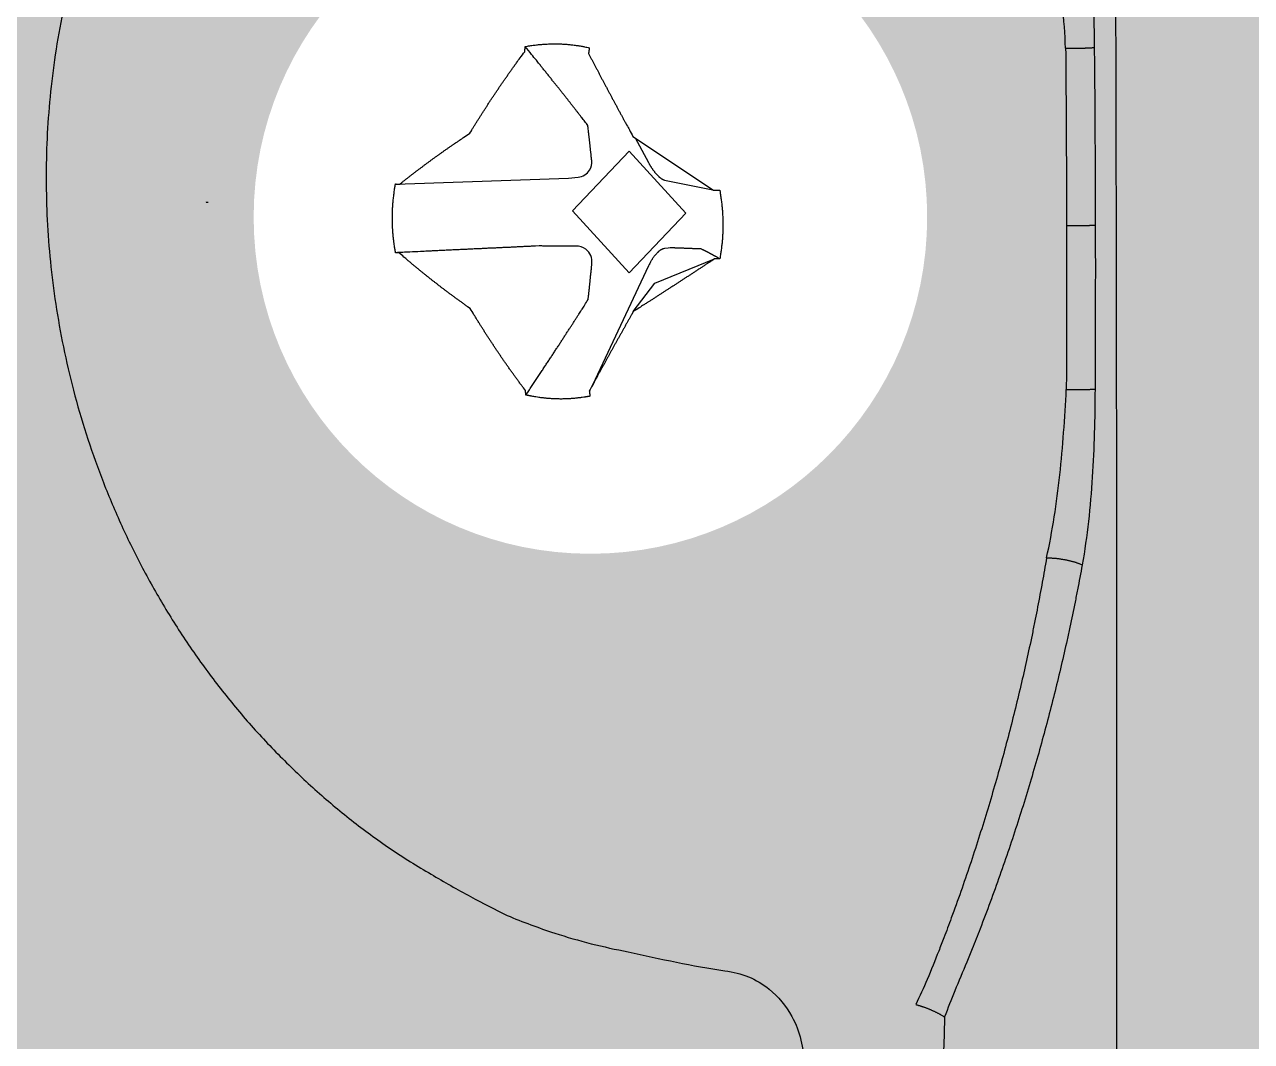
# Model space of a CAD drawing. Header units: millimetres. Extents: x 8076 to 10926, y 4783 to 8520.
# Drawn here: x 10368.78 to 10383.18, y 7242.87 to 7254.81 of the extents above; entities that cross this region are included whole.
import ezdxf

# ---------------------------------------------------------------- set-up
doc = ezdxf.new("R2010")
doc.units = ezdxf.units.MM

# ---------------------------------------------------------------- blocks, each defined once
blk = doc.blocks.new('149221')
at = {"linetype": 'Continuous', "true_color": 0xffa200}
h = blk.add_hatch(color=40, dxfattribs=at)
h.dxf.hatch_style = 1
edge = h.paths.add_edge_path()
edge.add_spline(control_points=[(334.23, -48.05), (334.389, -46.956), (334.845, -43.89), (335.35, -39.838), (337.006, -36.654), (337.938, -35.421), (338.324, -34.912)], knot_values=[0, 0, 0, 0, 3.316296, 9.331221, 12.051584, 13.967111, 13.967111, 13.967111, 13.967111], degree=3, periodic=0)
edge.add_line((338.324, -34.912), (341.494, -35.3))
edge.add_line((341.494, -35.3), (348.525, -36.156))
edge.add_line((348.525, -36.156), (354.696, -36.903))
edge.add_line((354.696, -36.903), (356.527, -37.124))
edge.add_line((356.527, -37.124), (359.064, -37.429))
edge.add_line((359.064, -37.429), (360.358, -37.58))
edge.add_line((360.358, -37.58), (366.586, -38.329))
edge.add_line((366.586, -38.329), (371.707, -38.939))
edge.add_line((371.707, -38.939), (378.772, -39.776))
edge.add_line((378.772, -39.776), (416.636, -44.167))
edge.add_line((416.636, -44.167), (424.659, -45.078))
edge.add_line((424.659, -45.078), (426.281, -45.161))
edge.add_line((426.281, -45.161), (427.838, -45.027))
edge.add_line((427.838, -45.027), (428.916, -44.81))
edge.add_line((428.916, -44.81), (437.564, -43.667))
edge.add_spline(control_points=[(437.563, -43.667), (439.189, -43.214), (441.154, -42.241), (443.346, -40.252), (444.437, -38.928), (445.074, -37.817), (445.287, -37.445)], knot_values=[0, 0, 0, 0, 5.064414, 6.325763, 8.876672, 10.163592, 10.163592, 10.163592, 10.163592], degree=3, periodic=0)
edge.add_line((445.296, -37.43), (441.211, -37.971))
edge.add_line((441.211, -37.971), (436.254, -38.626))
edge.add_spline(control_points=[(436.254, -38.626), (436.016, -38.667), (435.494, -38.75), (434.254, -38.654), (432.869, -37.837), (432.016, -36.57), (431.681, -35.331), (431.737, -34.122), (432.136, -33.085), (432.61, -32.467), (433.048, -32.021), (433.491, -31.696), (433.978, -31.451), (434.335, -31.319), (434.598, -31.257), (434.754, -31.22), (434.867, -31.204), (434.904, -31.199)], knot_values=[0, 0, 0, 0, 0.459492, 1.579479, 3.677085, 5.002253, 6.076581, 7.478588, 8.557654, 9.354811, 9.798094, 10.431077, 10.991979, 11.42801, 11.569921, 11.800419, 11.911282, 11.911282, 11.911282, 11.911282], degree=3, periodic=0)
edge.add_line((434.899, -31.2), (437.306, -30.88))
edge.add_line((437.306, -30.88), (439.591, -30.576))
edge.add_line((439.591, -30.576), (439.81, -28.317))
edge.add_line((439.81, -28.317), (440.375, -21.536))
edge.add_line((440.375, -21.536), (440.458, -20.359))
edge.add_line((440.458, -20.359), (440.541, -19.121))
edge.add_line((440.541, -19.121), (448.837, -20.177))
edge.add_spline(control_points=[(448.837, -20.177), (449.335, -16.168), (450.461, -4.372), (450.539, 11.311), (449.321, 22.831), (448.924, 26.585)], knot_values=[0, 0, 0, 0, 12.116371, 35.543181, 46.865157, 46.865157, 46.865157, 46.865157], degree=3, periodic=0)
edge.add_line((448.924, 26.585), (440.358, 25.81))
edge.add_line((440.358, 25.81), (440.279, 26.868))
edge.add_line((440.279, 26.868), (440.148, 28.529))
edge.add_line((440.148, 28.529), (437.236, 28.142))
edge.add_line((437.236, 28.142), (436.039, 27.984))
edge.add_spline(control_points=[(436.039, 27.984), (435.887, 27.957), (435.364, 27.891), (434.124, 27.987), (432.739, 28.803), (431.886, 30.07), (431.551, 31.309), (431.607, 32.519), (432.006, 33.555), (432.48, 34.173), (432.917, 34.62), (433.361, 34.945), (433.847, 35.189), (434.205, 35.321), (434.467, 35.383), (434.624, 35.42), (434.737, 35.436), (434.773, 35.441)], knot_values=[0, 0, 0, 0, 0.459492, 1.579479, 3.677085, 5.002253, 6.076581, 7.478588, 8.557654, 9.354811, 9.798094, 10.431077, 10.991979, 11.42801, 11.569921, 11.800419, 11.911282, 11.911282, 11.911282, 11.911282], degree=3, periodic=0)
edge.add_line((434.773, 35.441), (437.191, 35.763))
edge.add_line((437.191, 35.763), (439.446, 36.063))
edge.add_spline(control_points=[(439.446, 36.063), (439.36, 36.904), (439.215, 38.138), (439.085, 39.426), (438.987, 40.065), (438.94, 40.376), (438.983, 40.681), (439.022, 40.796), (439.062, 40.854), (439.079, 40.87), (439.096, 40.887), (439.117, 40.9), (439.139, 40.907), (439.148, 40.91)], knot_values=[0, 0, 0, 0, 2.538509, 3.728894, 3.878974, 4.480976, 4.655309, 4.801837, 4.838762, 4.865516, 4.870649, 4.910876, 4.939036, 4.939036, 4.939036, 4.939036], degree=3, periodic=0)
edge.add_line((439.148, 40.91), (440.319, 41.19))
edge.add_line((440.319, 41.19), (441.937, 41.337))
edge.add_line((441.937, 41.337), (446.367, 41.737))
edge.add_spline(control_points=[(446.367, 41.737), (446.237, 42.2), (445.76, 43.815), (444.406, 46.288), (441.77, 49.151), (438.724, 50.856), (435.999, 51.453), (434.588, 51.508), (432.75, 51.468), (430.969, 51.482), (429.392, 51.407), (428.978, 51.387)], knot_values=[0, 0, 0, 0, 1.440982, 5.047979, 8.330405, 13.027428, 15.226579, 16.64694, 17.251758, 20.7426, 21.987384, 21.987384, 21.987384, 21.987384], degree=3, periodic=0)
edge.add_line((428.978, 51.387), (396.458, 48.446))
edge.add_line((396.458, 48.446), (382.008, 47.139))
edge.add_line((382.008, 47.139), (373.756, 46.392))
edge.add_line((373.756, 46.392), (363.038, 45.422))
edge.add_line((363.038, 45.422), (349.65, 44.211))
edge.add_line((349.65, 44.211), (334.14, 42.808))
edge.add_line((334.14, 42.808), (332.509, 42.661))
edge.add_line((332.509, 42.661), (319.779, 41.508))
edge.add_line((319.779, 41.508), (301.534, 39.858))
edge.add_line((301.534, 39.858), (284.66, 38.331))
edge.add_line((284.66, 38.331), (282.872, 37.878))
edge.add_line((282.872, 37.878), (275.797, 36.085))
edge.add_line((275.797, 36.085), (273.499, 35.502))
edge.add_line((273.499, 35.502), (273.283, 35.447))
edge.add_line((273.283, 35.447), (272.997, 35.418))
edge.add_line((272.997, 35.418), (272.713, 35.383))
edge.add_line((272.713, 35.383), (275.958, 31.732))
edge.add_line((275.958, 31.732), (277.835, 29.62))
edge.add_line((277.835, 29.62), (280.177, 26.986))
edge.add_line((280.177, 26.986), (284.356, 22.253))
edge.add_line((284.356, 22.253), (284.79, 21.469))
edge.add_line((284.79, 21.469), (285.121, 20.593))
edge.add_line((285.121, 20.593), (285.547, 18.72))
edge.add_line((285.547, 18.72), (285.662, 17.821))
edge.add_line((285.662, 17.821), (285.757, 16.03))
edge.add_line((285.757, 16.03), (285.763, 13.209))
edge.add_line((285.763, 13.209), (284.267, 13.01))
edge.add_line((284.267, 13.01), (284.275, 9.019))
edge.add_line((284.275, 9.019), (288.099, 9.528))
edge.add_line((288.099, 9.528), (291.922, 10.036))
edge.add_line((291.922, 10.036), (289.956, 8.857))
edge.add_line((289.956, 8.857), (289.691, 8.577))
edge.add_line((289.691, 8.577), (289.596, 8.203))
edge.add_line((289.596, 8.203), (289.579, 5.869))
edge.add_line((289.579, 5.869), (289.585, 1.554))
edge.add_line((289.585, 1.554), (289.605, -0.427))
edge.add_line((289.605, -0.427), (289.702, -0.805))
edge.add_line((289.702, -0.805), (289.967, -1.092))
edge.add_line((289.967, -1.092), (291.278, -1.917))
edge.add_line((291.278, -1.917), (284.299, -2.845))
edge.add_line((284.299, -2.845), (284.306, -6.608))
edge.add_line((284.306, -6.608), (285.803, -6.636))
edge.add_line((285.803, -6.636), (285.696, -7.699))
edge.add_line((285.696, -7.699), (285.699, -8.975))
edge.add_line((285.699, -8.975), (285.704, -11.432))
edge.add_line((285.704, -11.432), (285.38, -13.443))
edge.add_line((285.38, -13.443), (285.012, -14.75))
edge.add_line((285.012, -14.75), (284.762, -15.392))
edge.add_line((284.762, -15.392), (284.389, -16.12))
edge.add_line((284.389, -16.12), (283.697, -17.108))
edge.add_line((283.697, -17.108), (281.128, -20.698))
edge.add_line((281.128, -20.698), (276.178, -27.614))
edge.add_line((276.178, -27.614), (273.503, -31.352))
edge.add_line((273.503, -31.352), (272.842, -32.273))
edge.add_line((272.842, -32.273), (274.267, -35.291))
edge.add_spline(control_points=[(274.267, -35.291), (273.628, -35.713), (272.039, -36.763), (271.321, -39.153), (271.586, -41.646), (272.94, -44.25), (275.933, -45.323), (277.745, -44.908), (278.181, -44.718), (278.267, -44.685)], knot_values=[0, 0, 0, 0, 2.259943, 5.619258, 6.713979, 9.794593, 13.883833, 15.038003, 15.312139, 15.312139, 15.312139, 15.312139], degree=3, periodic=0)
edge.add_line((278.267, -44.685), (280.069, -45.273))
edge.add_line((280.069, -45.273), (281.913, -45.716))
edge.add_line((281.913, -45.716), (283.526, -47.37))
edge.add_line((283.526, -47.37), (285.338, -48.775))
edge.add_line((285.338, -48.775), (287.354, -49.921))
edge.add_line((287.354, -49.921), (294.801, -53.288))
edge.add_line((294.801, -53.288), (302.375, -56.363))
edge.add_line((302.375, -56.363), (307.551, -58.277))
edge.add_line((307.551, -58.277), (309.056, -58.665))
edge.add_line((309.056, -58.665), (310.606, -58.781))
edge.add_line((310.606, -58.781), (310.982, -58.766))
edge.add_line((310.982, -58.766), (312.319, -58.745))
edge.add_line((312.319, -58.745), (312.966, -58.735))
edge.add_line((312.966, -58.735), (315.112, -58.702))
edge.add_line((315.112, -58.702), (316.253, -58.684))
edge.add_line((316.253, -58.684), (317.573, -58.663))
edge.add_line((317.573, -58.663), (318.778, -58.645))
edge.add_line((318.778, -58.645), (319.223, -58.611))
edge.add_line((319.223, -58.611), (319.951, -58.506))
edge.add_line((319.951, -58.506), (321.024, -58.201))
edge.add_spline(control_points=[(321.024, -58.201), (322.599, -57.816), (324.878, -57.193), (328.113, -56.498), (330.571, -55.462), (332.257, -53.746), (333.489, -51.751), (334.108, -49.926), (334.2, -48.515), (334.23, -48.05)], knot_values=[0, 0, 0, 0, 4.863787, 7.08245, 9.93457, 12.717024, 14.126276, 16.967024, 18.364566, 18.364566, 18.364566, 18.364566], degree=3, periodic=0)
edge = h.paths.add_edge_path(flags=16)
edge.add_spline(control_points=[(316, -23.379), (315.837, -23.401), (315.326, -23.474), (314.089, -23.433), (312.746, -22.738), (311.796, -21.332), (311.357, -20.247), (311.352, -18.863), (311.895, -17.768), (312.327, -17.106), (312.833, -16.686), (313.297, -16.376), (313.796, -16.141), (314.127, -16.033), (314.423, -15.962), (314.585, -15.94), (314.699, -15.929), (314.735, -15.924)], knot_values=[0, 0, 0, 0, 0.459492, 1.579479, 3.677085, 5.002253, 6.076581, 7.478588, 8.557654, 9.354811, 9.798094, 10.431077, 10.991979, 11.42801, 11.569921, 11.800419, 11.911282, 11.911282, 11.911282, 11.911282], degree=3, periodic=0)
edge.add_line((314.735, -15.924), (329.81, -13.917))
edge.add_spline(control_points=[(329.81, -13.917), (329.982, -13.772), (330.321, -13.487), (330.903, -13.156), (331.548, -12.897), (332.188, -12.758), (332.819, -12.711), (333.454, -12.75), (334.088, -12.898), (334.79, -13.192), (335.443, -13.642), (336.342, -14.543), (336.958, -15.878), (337.054, -17.396), (336.889, -18.642), (336.381, -19.731), (335.668, -20.706), (334.741, -21.441), (333.686, -21.927), (332.534, -22.102), (331.37, -21.972), (330.674, -21.634), (330.341, -21.473)], knot_values=[0, 0, 0, 0, 0.673401, 1.325552, 1.998362, 2.753695, 3.278628, 3.891621, 4.655983, 5.21823, 6.167649, 7.013448, 9.020712, 10.38987, 11.545293, 12.751228, 13.951417, 15.141404, 16.258242, 17.397534, 18.59906, 19.704611, 19.704611, 19.704611, 19.704611], degree=3, periodic=0)
edge.add_line((330.341, -21.473), (326.306, -22.009))
edge.add_line((326.306, -22.009), (318.663, -23.025))
edge.add_line((318.663, -23.025), (316.504, -23.312))
edge.add_line((316.504, -23.312), (316, -23.379))
h.paths.add_polyline_path([(317.098, 4.313, -1), (324.809, 4.313, -1)], flags=16)
edge = h.paths.add_edge_path(flags=16)
edge.add_spline(control_points=[(316.381, 17.164), (316.218, 17.142), (315.706, 17.069), (314.47, 17.11), (313.126, 17.805), (312.176, 19.212), (311.738, 20.297), (311.732, 21.68), (312.275, 22.775), (312.707, 23.437), (313.213, 23.857), (313.678, 24.167), (314.176, 24.402), (314.507, 24.51), (314.803, 24.581), (314.966, 24.604), (315.079, 24.614), (315.116, 24.619)], knot_values=[0, 0, 0, 0, 0.459492, 1.579479, 3.677085, 5.002253, 6.076581, 7.478588, 8.557654, 9.354811, 9.798094, 10.431077, 10.991979, 11.42801, 11.569921, 11.800419, 11.911282, 11.911282, 11.911282, 11.911282], degree=3, periodic=0)
edge.add_line((315.116, 24.619), (330.191, 26.627))
edge.add_spline(control_points=[(330.191, 26.627), (330.363, 26.771), (330.701, 27.057), (331.283, 27.388), (331.929, 27.646), (332.569, 27.785), (333.199, 27.832), (333.834, 27.793), (334.468, 27.646), (335.17, 27.351), (335.824, 26.902), (336.723, 26.001), (337.338, 24.665), (337.434, 23.147), (337.269, 21.901), (336.761, 20.813), (336.048, 19.837), (335.121, 19.103), (334.066, 18.617), (332.915, 18.441), (331.75, 18.572), (331.055, 18.909), (330.721, 19.071)], knot_values=[0, 0, 0, 0, 0.673401, 1.325552, 1.998362, 2.753695, 3.278628, 3.891621, 4.655983, 5.21823, 6.167649, 7.013448, 9.020712, 10.38987, 11.545293, 12.751228, 13.951417, 15.141404, 16.258242, 17.397534, 18.59906, 19.704611, 19.704611, 19.704611, 19.704611], degree=3, periodic=0)
edge.add_line((330.721, 19.071), (326.687, 18.534))
edge.add_line((326.687, 18.534), (319.044, 17.518))
edge.add_line((319.044, 17.518), (316.884, 17.231))
edge.add_line((316.884, 17.231), (316.381, 17.164))
h.paths.add_polyline_path([(427.224, 2.182, -1), (435.129, 2.182, -1)], flags=16)
at = {"linetype": 'Continuous'}
for p, q in [((431.675, 3.129), (432.623, 2.499)), ((431.7, 3.113), (431.857, 2.821)), ((430.966, 2.256), (431.63, 2.957)), ((431.63, 2.957), (432.296, 2.229)), ((429.002, 2.571), (430.919, 2.637)), ((430.919, 2.637), (431.033, 2.65)), ((432.045, 2.616), (432.613, 2.503)), ((428.938, 2.568), (429.002, 2.571)), ((431.631, 1.528), (430.966, 2.256)), ((432.296, 2.229), (431.631, 1.528)), ((432.047, 1.811), (432.035, 1.809)), ((431.86, 1.611), (431.202, 0.21)), ((431.932, 1.406), (432.631, 1.69)), ((432.633, 1.692), (432.633, 1.692)), ((431.679, 1.072), (431.932, 1.406))]:
    blk.add_line(p, q, dxfattribs=at)
for points in [[(424.984, 4.589, 0.013445), (424.895, 4.088, 0.013112), (424.835, 3.592, 0.012756), (424.799, 3.104, 0.012158), (424.789, 2.626, 0.012326), (424.801, 2.148, 0.012301), (424.839, 1.659, 0.012084), (424.901, 1.161, 0.012627), (424.991, 0.657, 0.012927), (425.11, 0.148, 0.013204), (425.258, -0.363, 0.01339), (425.437, -0.872, 0.013731), (425.647, -1.378, 0.013963), (425.887, -1.876, 0.014289), (426.159, -2.364, 0.014471), (426.46, -2.839, 0.014677), (426.791, -3.296, 0.014987), (427.149, -3.734, 0.015488), (427.536, -4.149, 0.015304), (427.944, -4.538, 0.014609), (428.371, -4.898, 0.016024), (428.825, -5.23, 0.018871), (429.307, -5.531, 0.014954), (429.771, -5.795, 0.006363), (430.199, -6.016, 0.020152), (430.757, -6.223, 0.034558), (431.621, -6.442, 0.017788), (432.755, -6.668, 0.009686)], [(430.405, 4.123), (430.405, 4.125, -0.000044), (430.405, 4.127, -0.000044), (430.406, 4.129, -0.000044), (430.406, 4.131, -0.000044), (430.406, 4.133, -0.000044), (430.406, 4.135, -0.000044), (430.407, 4.137, -0.000044), (430.407, 4.139, -0.000044), (430.407, 4.141, -0.000044), (430.407, 4.143, -0.000044), (430.408, 4.145, -0.000044), (430.408, 4.147, -0.000044), (430.408, 4.149, -0.000044), (430.408, 4.151, -0.000044), (430.409, 4.153, -0.000044), (430.409, 4.155, -0.000044), (430.409, 4.157, -0.000044), (430.409, 4.159, -0.000045), (430.41, 4.161, -0.000044), (430.41, 4.163, -0.000041), (430.41, 4.165, -0.000045), (430.41, 4.167, -0.000054), (430.411, 4.169, -0.000041), (430.411, 4.171, -0.000014), (430.411, 4.173, -0.000058), (430.411, 4.175, -0.000099), (430.412, 4.178, -0.000049), (430.412, 4.183, -0.000026)], [(430.412, 4.183), (430.438, 4.188, -0.003596), (430.464, 4.192, -0.003628), (430.49, 4.196, -0.003633), (430.516, 4.2, -0.003613), (430.542, 4.203, -0.003602), (430.567, 4.206, -0.003593), (430.593, 4.208, -0.003585), (430.619, 4.21, -0.003571), (430.645, 4.212, -0.003562), (430.67, 4.213, -0.003549), (430.696, 4.214, -0.003538), (430.721, 4.215, -0.003521), (430.747, 4.215, -0.003513), (430.772, 4.215, -0.003503), (430.798, 4.215, -0.003483), (430.823, 4.214, -0.003447), (430.848, 4.213, -0.003462), (430.873, 4.211, -0.003509), (430.898, 4.21, -0.003404), (430.922, 4.207, -0.003175), (430.947, 4.205, -0.003469), (430.972, 4.202, -0.004081), (430.997, 4.199, -0.003124), (431.02, 4.196, -0.001151), (431.042, 4.193, -0.004305), (431.068, 4.188, -0.007332), (431.109, 4.18, -0.003622), (431.163, 4.169, -0.00194)], [(431.146, 3.256), (431.129, 3.279, 0.00042), (431.111, 3.302, 0.000406), (431.092, 3.326, 0.000389), (431.074, 3.35, 0.000369), (431.055, 3.375, 0.000351), (431.035, 3.4, 0.000336), (431.015, 3.426, 0.00032), (430.995, 3.452, 0.000306), (430.974, 3.478, 0.000292), (430.953, 3.505, 0.000279), (430.932, 3.533, 0.000266), (430.91, 3.561, 0.000254), (430.887, 3.59, 0.000243), (430.864, 3.619, 0.000233), (430.84, 3.649, 0.000222), (430.816, 3.679, 0.000211), (430.792, 3.71, 0.000204), (430.766, 3.742, 0.000199), (430.74, 3.774, 0.000185), (430.714, 3.807, 0.000166), (430.687, 3.841, 0.000176), (430.659, 3.876, 0.0002), (430.63, 3.912, 0.000144), (430.602, 3.947, 0.000046), (430.577, 3.979, 0.000195), (430.542, 4.022, 0.000309), (430.486, 4.091, 0.000139), (430.412, 4.183, 0.000071)], [(429.761, 3.165), (429.78, 3.196, -0.000808), (429.799, 3.228, -0.0008), (429.819, 3.259, -0.000796), (429.838, 3.291, -0.0008), (429.858, 3.323, -0.000801), (429.878, 3.354, -0.000802), (429.898, 3.386, -0.000802), (429.918, 3.418, -0.000803), (429.938, 3.449, -0.000804), (429.959, 3.481, -0.000805), (429.979, 3.513, -0.000806), (430, 3.545, -0.000807), (430.021, 3.577, -0.000808), (430.043, 3.609, -0.000811), (430.064, 3.641, -0.000809), (430.085, 3.673, -0.000805), (430.107, 3.705, -0.000813), (430.129, 3.737, -0.000832), (430.151, 3.769, -0.000808), (430.173, 3.801, -0.000754), (430.196, 3.833, -0.000836), (430.218, 3.866, -0.001003), (430.242, 3.899, -0.000757), (430.264, 3.93, -0.00025), (430.284, 3.958, -0.001079), (430.31, 3.994, -0.001863), (430.351, 4.05, -0.000905), (430.405, 4.123, -0.000476)], [(431.163, 4.169), (431.163, 4.166, 0.000026), (431.162, 4.164, 0.000026), (431.162, 4.162, 0.000026), (431.162, 4.16, 0.000026), (431.162, 4.157, 0.000026), (431.161, 4.155, 0.000026), (431.161, 4.153, 0.000026), (431.161, 4.151, 0.000026), (431.16, 4.148, 0.000026), (431.16, 4.146, 0.000026), (431.16, 4.144, 0.000026), (431.16, 4.141, 0.000026), (431.159, 4.139, 0.000026), (431.159, 4.137, 0.000026), (431.159, 4.135, 0.000026), (431.159, 4.132, 0.000026), (431.158, 4.13, 0.000026), (431.158, 4.128, 0.000027), (431.158, 4.126, 0.000026), (431.157, 4.123, 0.000024), (431.157, 4.121, 0.000027), (431.157, 4.119, 0.000032), (431.157, 4.116, 0.000024), (431.156, 4.114, 0.000008), (431.156, 4.112, 0.000034), (431.156, 4.11, 0.000059), (431.155, 4.106, 0.000029), (431.155, 4.101, 0.000015)], [(431.155, 4.101), (431.171, 4.07, 0.000163), (431.187, 4.038, 0.000161), (431.204, 4.007, 0.00016), (431.22, 3.976, 0.00016), (431.237, 3.944, 0.000159), (431.254, 3.913, 0.000159), (431.27, 3.881, 0.000158), (431.287, 3.849, 0.000158), (431.304, 3.817, 0.000157), (431.321, 3.785, 0.000157), (431.338, 3.753, 0.000156), (431.355, 3.721, 0.000156), (431.372, 3.689, 0.000156), (431.39, 3.657, 0.000155), (431.407, 3.624, 0.000155), (431.424, 3.592, 0.000153), (431.442, 3.559, 0.000154), (431.46, 3.526, 0.000157), (431.477, 3.494, 0.000152), (431.495, 3.461, 0.000142), (431.512, 3.428, 0.000156), (431.53, 3.395, 0.000186), (431.549, 3.361, 0.00014), (431.566, 3.329, 0.000047), (431.582, 3.3, 0.000198), (431.602, 3.263, 0.000339), (431.634, 3.205, 0.000165), (431.675, 3.129, 0.000087)], [(436.754, 4.163), (436.765, 4.163, 0.000664), (436.777, 4.163, 0.000615), (436.789, 4.163, 0.000591), (436.801, 4.163, 0.000599), (436.813, 4.163, 0.000597), (436.826, 4.163, 0.000595), (436.839, 4.163, 0.000593), (436.852, 4.163, 0.000598), (436.866, 4.163, 0.000602), (436.879, 4.164, 0.000611), (436.892, 4.164, 0.000619), (436.906, 4.164, 0.000632), (436.919, 4.164, 0.000647), (436.932, 4.165, 0.000667), (436.945, 4.165, 0.000688), (436.958, 4.165, 0.000709), (436.97, 4.166, 0.000745), (436.982, 4.166, 0.000792), (436.994, 4.167, 0.000816), (437.005, 4.167, 0.000812), (437.016, 4.167, 0.000937), (437.027, 4.168, 0.001174), (437.037, 4.169, 0.001011), (437.046, 4.169, 0.000454), (437.054, 4.169, 0.001501), (437.063, 4.17, 0.003066), (437.075, 4.171, 0.001919), (437.09, 4.172, 0.001172)], [(431.192, 2.846), (431.191, 2.856, 0.000127), (431.19, 2.866, 0.000121), (431.188, 2.876, 0.000118), (431.187, 2.886, 0.000117), (431.186, 2.897, 0.000115), (431.185, 2.908, 0.000114), (431.184, 2.919, 0.000111), (431.183, 2.93, 0.00011), (431.181, 2.942, 0.000108), (431.18, 2.953, 0.000106), (431.179, 2.965, 0.000104), (431.178, 2.978, 0.000103), (431.176, 2.99, 0.000101), (431.175, 3.003, 0.000099), (431.173, 3.016, 0.000097), (431.172, 3.029, 0.000095), (431.17, 3.043, 0.000094), (431.169, 3.057, 0.000095), (431.167, 3.071, 0.00009), (431.166, 3.086, 0.000081), (431.164, 3.101, 0.00009), (431.162, 3.117, 0.000107), (431.16, 3.133, 0.000076), (431.158, 3.149, 0.00002), (431.157, 3.163, 0.00011), (431.155, 3.183, 0.000182), (431.151, 3.214, 0.000082), (431.146, 3.256, 0.000041)], [(428.938, 2.568), (428.962, 2.587, -0.000791), (428.987, 2.606, -0.000778), (429.011, 2.626, -0.000772), (429.036, 2.645, -0.000772), (429.062, 2.665, -0.000769), (429.087, 2.685, -0.000767), (429.113, 2.704, -0.000763), (429.138, 2.724, -0.000761), (429.164, 2.744, -0.000758), (429.191, 2.763, -0.000756), (429.217, 2.783, -0.000753), (429.244, 2.803, -0.000751), (429.271, 2.823, -0.000748), (429.298, 2.843, -0.000748), (429.325, 2.863, -0.000743), (429.353, 2.883, -0.000736), (429.381, 2.903, -0.00074), (429.409, 2.923, -0.000754), (429.437, 2.943, -0.000729), (429.465, 2.963, -0.000678), (429.494, 2.983, -0.000748), (429.523, 3.003, -0.000893), (429.553, 3.024, -0.00067), (429.581, 3.044, -0.000219), (429.607, 3.061, -0.000952), (429.64, 3.084, -0.001629), (429.692, 3.119, -0.000784), (429.761, 3.165, -0.000411)], [(431.858, 2.821), (431.862, 2.813, 0.003716), (431.867, 2.804, 0.003389), (431.872, 2.796, 0.003279), (431.877, 2.787, 0.003421), (431.882, 2.778, 0.003476), (431.888, 2.77, 0.003526), (431.894, 2.761, 0.003569), (431.9, 2.751, 0.003671), (431.907, 2.742, 0.003754), (431.913, 2.733, 0.003881), (431.92, 2.724, 0.003999), (431.927, 2.715, 0.004164), (431.934, 2.706, 0.004336), (431.941, 2.698, 0.004561), (431.949, 2.689, 0.004787), (431.956, 2.681, 0.005046), (431.963, 2.673, 0.005409), (431.971, 2.666, 0.005901), (431.978, 2.659, 0.006211), (431.985, 2.652, 0.006317), (431.992, 2.646, 0.007506), (431.999, 2.641, 0.009775), (432.006, 2.635, 0.008598), (432.012, 2.631, 0.003751), (432.018, 2.627, 0.013432), (432.025, 2.624, 0.029256), (432.034, 2.62, 0.018974), (432.045, 2.616, 0.011613)], [(428.877, 1.841), (428.874, 1.863, -0.002441), (428.871, 1.885, -0.002437), (428.868, 1.906, -0.002435), (428.866, 1.928, -0.00244), (428.863, 1.95, -0.002442), (428.861, 1.972, -0.002443), (428.859, 1.994, -0.002445), (428.858, 2.016, -0.002446), (428.856, 2.038, -0.002448), (428.855, 2.06, -0.00245), (428.854, 2.082, -0.002451), (428.853, 2.103, -0.002451), (428.853, 2.125, -0.002454), (428.852, 2.147, -0.00246), (428.852, 2.169, -0.002455), (428.852, 2.191, -0.002441), (428.853, 2.213, -0.002463), (428.853, 2.235, -0.002513), (428.854, 2.257, -0.002444), (428.855, 2.279, -0.002284), (428.856, 2.301, -0.002519), (428.857, 2.323, -0.003), (428.859, 2.345, -0.002283), (428.861, 2.366, -0.000794), (428.863, 2.386, -0.003212), (428.865, 2.41, -0.005528), (428.87, 2.447, -0.002712), (428.876, 2.496, -0.00144)], [(428.876, 2.496), (428.877, 2.499, -0.000345), (428.877, 2.501, -0.000345), (428.877, 2.504, -0.000345), (428.878, 2.506, -0.000345), (428.878, 2.509, -0.000345), (428.878, 2.511, -0.000346), (428.879, 2.513, -0.000346), (428.879, 2.516, -0.000346), (428.879, 2.518, -0.000346), (428.88, 2.521, -0.000346), (428.88, 2.523, -0.000347), (428.881, 2.526, -0.000347), (428.881, 2.528, -0.000347), (428.881, 2.531, -0.000348), (428.882, 2.533, -0.000347), (428.882, 2.535, -0.000345), (428.883, 2.538, -0.000348), (428.883, 2.54, -0.000356), (428.883, 2.543, -0.000346), (428.884, 2.545, -0.000323), (428.884, 2.548, -0.000357), (428.885, 2.55, -0.000426), (428.885, 2.553, -0.000323), (428.885, 2.555, -0.00011), (428.886, 2.557, -0.000457), (428.886, 2.56, -0.000787), (428.887, 2.564, -0.000384), (428.888, 2.57, -0.000203)], [(428.888, 2.57), (428.89, 2.57, 0.000052), (428.891, 2.57, 0.000052), (428.893, 2.57, 0.000052), (428.895, 2.57, 0.000052), (428.896, 2.569, 0.000052), (428.898, 2.569, 0.000052), (428.9, 2.569, 0.000052), (428.901, 2.569, 0.000052), (428.903, 2.569, 0.000052), (428.905, 2.569, 0.000052), (428.906, 2.569, 0.000051), (428.908, 2.569, 0.000051), (428.91, 2.569, 0.000051), (428.911, 2.569, 0.000052), (428.913, 2.569, 0.000051), (428.915, 2.569, 0.000051), (428.916, 2.569, 0.000051), (428.918, 2.568, 0.000052), (428.919, 2.568, 0.000051), (428.921, 2.568, 0.000048), (428.923, 2.568, 0.000052), (428.924, 2.568, 0.000063), (428.926, 2.568, 0.000047), (428.928, 2.568, 0.000016), (428.929, 2.568, 0.000067), (428.931, 2.568, 0.000115), (428.934, 2.568, 0.000056), (428.938, 2.568, 0.00003)], [(432.623, 2.499), (432.625, 2.499, 0.000036), (432.628, 2.499, 0.000036), (432.63, 2.499, 0.000036), (432.632, 2.499, 0.000036), (432.635, 2.499, 0.000036), (432.637, 2.499, 0.000036), (432.639, 2.499, 0.000036), (432.642, 2.499, 0.000036), (432.644, 2.499, 0.000036), (432.647, 2.499, 0.000036), (432.649, 2.499, 0.000036), (432.651, 2.499, 0.000036), (432.654, 2.499, 0.000036), (432.656, 2.499, 0.000036), (432.658, 2.499, 0.000036), (432.661, 2.499, 0.000036), (432.663, 2.499, 0.000036), (432.666, 2.499, 0.000037), (432.668, 2.499, 0.000036), (432.67, 2.499, 0.000034), (432.673, 2.499, 0.000037), (432.675, 2.499, 0.000044), (432.677, 2.499, 0.000034), (432.68, 2.499, 0.000012), (432.682, 2.499, 0.000047), (432.684, 2.499, 0.000081), (432.689, 2.499, 0.00004), (432.694, 2.499, 0.000021)], [(432.694, 2.499), (432.699, 2.472, -0.002992), (432.703, 2.445, -0.002983), (432.707, 2.419, -0.002979), (432.711, 2.392, -0.002987), (432.714, 2.365, -0.00299), (432.718, 2.338, -0.002992), (432.72, 2.311, -0.002994), (432.723, 2.284, -0.002997), (432.725, 2.257, -0.002999), (432.727, 2.23, -0.003002), (432.728, 2.203, -0.003003), (432.73, 2.176, -0.003004), (432.731, 2.149, -0.003008), (432.731, 2.122, -0.003015), (432.731, 2.094, -0.003009), (432.731, 2.067, -0.002992), (432.731, 2.04, -0.003019), (432.73, 2.013, -0.003081), (432.729, 1.986, -0.002996), (432.727, 1.959, -0.002801), (432.726, 1.932, -0.003088), (432.724, 1.905, -0.003675), (432.721, 1.877, -0.002799), (432.718, 1.851, -0.00098), (432.716, 1.828, -0.003933), (432.712, 1.798, -0.006769), (432.705, 1.752, -0.003325), (432.695, 1.692, -0.001768)], [(426.667, 2.36), (426.667, 2.36, 0.06443), (426.667, 2.36, 0.066838), (426.667, 2.36, 0.060747), (426.667, 2.36, 0.050393), (426.667, 2.359, 0.039014), (426.668, 2.359, 0.030014), (426.668, 2.359, 0.022966), (426.668, 2.359, 0.018058), (426.669, 2.358, 0.014296), (426.669, 2.358, 0.011635), (426.67, 2.358, 0.009534), (426.67, 2.358, 0.007997), (426.671, 2.358, 0.00675), (426.672, 2.357, 0.005813), (426.673, 2.357, 0.005001), (426.673, 2.357, 0.004359), (426.674, 2.357, 0.003864), (426.675, 2.357, 0.003504), (426.676, 2.356, 0.003028), (426.677, 2.356, 0.002558), (426.678, 2.356, 0.00256), (426.68, 2.356, 0.002745), (426.681, 2.356, 0.001872), (426.682, 2.355, 0.000607), (426.683, 2.355, 0.002393), (426.685, 2.355, 0.00352), (426.688, 2.355, 0.001512), (426.691, 2.354, 0.000756)], [(436.765, 2.082), (436.776, 2.082, 0.000709), (436.788, 2.081, 0.000657), (436.8, 2.081, 0.000631), (436.812, 2.081, 0.000639), (436.825, 2.081, 0.000638), (436.838, 2.081, 0.000635), (436.851, 2.081, 0.000633), (436.864, 2.081, 0.000639), (436.877, 2.081, 0.000643), (436.891, 2.081, 0.000652), (436.904, 2.081, 0.000661), (436.917, 2.081, 0.000675), (436.931, 2.082, 0.000691), (436.944, 2.082, 0.000712), (436.957, 2.082, 0.000734), (436.97, 2.082, 0.000757), (436.982, 2.083, 0.000795), (436.994, 2.083, 0.000846), (437.006, 2.083, 0.000872), (437.017, 2.084, 0.000868), (437.028, 2.084, 0.001001), (437.039, 2.085, 0.001254), (437.049, 2.085, 0.001081), (437.058, 2.086, 0.000486), (437.066, 2.086, 0.001605), (437.075, 2.087, 0.003281), (437.087, 2.088, 0.002055), (437.102, 2.089, 0.001256)], [(428.89, 1.763), (428.889, 1.766, -0.000359), (428.889, 1.768, -0.00036), (428.888, 1.771, -0.00036), (428.888, 1.773, -0.00036), (428.887, 1.776, -0.000359), (428.887, 1.779, -0.000359), (428.886, 1.781, -0.000359), (428.886, 1.784, -0.000359), (428.885, 1.787, -0.000359), (428.885, 1.789, -0.000359), (428.885, 1.792, -0.000359), (428.884, 1.794, -0.000358), (428.884, 1.797, -0.000359), (428.883, 1.8, -0.000359), (428.883, 1.802, -0.000358), (428.882, 1.805, -0.000356), (428.882, 1.807, -0.000359), (428.882, 1.81, -0.000366), (428.881, 1.813, -0.000355), (428.881, 1.815, -0.000332), (428.88, 1.818, -0.000366), (428.88, 1.821, -0.000435), (428.88, 1.823, -0.000331), (428.879, 1.826, -0.000115), (428.879, 1.828, -0.000466), (428.878, 1.831, -0.000801), (428.878, 1.835, -0.000392), (428.877, 1.841, -0.000208)], [(430.574, 1.843), (430.533, 1.841, 0.000028), (430.492, 1.839, 0.000027), (430.449, 1.837, 0.000026), (430.405, 1.835, 0.000024), (430.361, 1.833, 0.000023), (430.316, 1.831, 0.000022), (430.27, 1.828, 0.000021), (430.223, 1.826, 0.00002), (430.175, 1.824, 0.000019), (430.126, 1.822, 0.000018), (430.076, 1.819, 0.000017), (430.026, 1.817, 0.000017), (429.974, 1.815, 0.000016), (429.921, 1.812, 0.000015), (429.866, 1.809, 0.000015), (429.811, 1.807, 0.000014), (429.754, 1.804, 0.000013), (429.697, 1.801, 0.000013), (429.637, 1.799, 0.000012), (429.577, 1.796, 0.000011), (429.516, 1.793, 0.000011), (429.452, 1.79, 0.000013), (429.385, 1.787, 0.000009), (429.321, 1.784, 0.000003), (429.263, 1.781, 0.000013), (429.184, 1.777, 0.00002), (429.058, 1.771, 0.000009), (428.89, 1.763, 0.000005)], [(428.931, 1.762), (428.93, 1.762, -0.000254), (428.928, 1.762, -0.000254), (428.927, 1.762, -0.000254), (428.926, 1.762, -0.000254), (428.924, 1.762, -0.000254), (428.923, 1.762, -0.000255), (428.921, 1.762, -0.000255), (428.92, 1.762, -0.000255), (428.919, 1.762, -0.000255), (428.917, 1.762, -0.000255), (428.916, 1.762, -0.000256), (428.914, 1.762, -0.000256), (428.913, 1.762, -0.000256), (428.912, 1.762, -0.000257), (428.91, 1.762, -0.000256), (428.909, 1.762, -0.000255), (428.908, 1.762, -0.000257), (428.906, 1.762, -0.000263), (428.905, 1.762, -0.000255), (428.903, 1.762, -0.000239), (428.902, 1.762, -0.000264), (428.901, 1.763, -0.000315), (428.899, 1.763, -0.000239), (428.898, 1.763, -0.000082), (428.897, 1.763, -0.000337), (428.895, 1.763, -0.000581), (428.893, 1.763, -0.000285), (428.89, 1.763, -0.000151)], [(429.766, 1.108), (429.735, 1.13, -0.000846), (429.704, 1.152, -0.000856), (429.674, 1.174, -0.000861), (429.643, 1.196, -0.000859), (429.613, 1.218, -0.00086), (429.583, 1.24, -0.000862), (429.554, 1.262, -0.000864), (429.524, 1.283, -0.000864), (429.495, 1.305, -0.000866), (429.466, 1.327, -0.000867), (429.437, 1.349, -0.000869), (429.408, 1.371, -0.000869), (429.38, 1.393, -0.000872), (429.352, 1.415, -0.000874), (429.324, 1.436, -0.000874), (429.296, 1.458, -0.00087), (429.269, 1.48, -0.00088), (429.242, 1.502, -0.000898), (429.214, 1.524, -0.000876), (429.188, 1.546, -0.000821), (429.161, 1.567, -0.000904), (429.135, 1.589, -0.001075), (429.108, 1.611, -0.000826), (429.082, 1.632, -0.000298), (429.06, 1.651, -0.001154), (429.031, 1.676, -0.001993), (428.988, 1.713, -0.000991), (428.931, 1.762, -0.000532)], [(431.006, 1.841), (430.996, 1.841, 0.000016), (430.985, 1.841, 0.000016), (430.975, 1.841, 0.000015), (430.964, 1.841, 0.000015), (430.953, 1.841, 0.000015), (430.941, 1.841, 0.000015), (430.93, 1.841, 0.000014), (430.918, 1.841, 0.000014), (430.906, 1.841, 0.000014), (430.894, 1.842, 0.000014), (430.881, 1.842, 0.000013), (430.868, 1.842, 0.000013), (430.855, 1.842, 0.000013), (430.842, 1.842, 0.000013), (430.828, 1.842, 0.000012), (430.814, 1.842, 0.000012), (430.799, 1.842, 0.000012), (430.785, 1.842, 0.000012), (430.769, 1.842, 0.000011), (430.754, 1.842, 0.00001), (430.738, 1.842, 0.000011), (430.722, 1.842, 0.000014), (430.704, 1.842, 0.00001), (430.688, 1.842, 0.000003), (430.673, 1.842, 0.000014), (430.652, 1.842, 0.000023), (430.619, 1.842, 0.00001), (430.574, 1.843, 0.000005)], [(432.035, 1.809, 0.023266), (432.03, 1.808, 0.022252), (432.025, 1.807, 0.02036), (432.02, 1.805, 0.018521), (432.015, 1.803, 0.016639), (432.009, 1.8, 0.015204), (432.003, 1.797, 0.013706), (431.997, 1.793, 0.012536), (431.99, 1.788, 0.011363), (431.983, 1.783, 0.010459), (431.977, 1.777, 0.009577), (431.97, 1.771, 0.008903), (431.962, 1.764, 0.008213), (431.955, 1.756, 0.007652), (431.948, 1.748, 0.007207), (431.94, 1.739, 0.006925), (431.933, 1.73, 0.006374), (431.925, 1.721, 0.005728), (431.918, 1.711, 0.005974), (431.911, 1.7, 0.006706), (431.903, 1.689, 0.005024), (431.897, 1.679, 0.002002), (431.89, 1.669, 0.00657), (431.883, 1.656, 0.0108), (431.873, 1.636, 0.005375), (431.86, 1.611, 0.002893)], [(432.475, 1.807), (432.459, 1.808, 0.000014), (432.443, 1.808, 0.000015), (432.428, 1.809, 0.000016), (432.413, 1.809, 0.000016), (432.399, 1.81, 0.000016), (432.385, 1.81, 0.000016), (432.372, 1.811, 0.000017), (432.358, 1.811, 0.000017), (432.345, 1.812, 0.000017), (432.333, 1.812, 0.000018), (432.321, 1.813, 0.000018), (432.309, 1.813, 0.000018), (432.297, 1.814, 0.000019), (432.285, 1.814, 0.000019), (432.274, 1.815, 0.000019), (432.263, 1.815, 0.00002), (432.253, 1.816, 0.00002), (432.242, 1.816, 0.000021), (432.232, 1.816, 0.000021), (432.222, 1.817, 0.00002), (432.212, 1.817, 0.000022), (432.202, 1.817, 0.000026), (432.193, 1.818, 0.000021), (432.184, 1.818, 0.000008), (432.176, 1.818, 0.000029), (432.166, 1.819, 0.000051), (432.151, 1.819, 0.000026), (432.132, 1.82, 0.000015)], [(432.695, 1.692), (432.686, 1.697, 0.000406), (432.677, 1.702, 0.000424), (432.668, 1.707, 0.000442), (432.659, 1.712, 0.000457), (432.65, 1.717, 0.000474), (432.642, 1.721, 0.000491), (432.634, 1.726, 0.00051), (432.626, 1.73, 0.000528), (432.618, 1.735, 0.000548), (432.61, 1.739, 0.000567), (432.602, 1.743, 0.000588), (432.594, 1.747, 0.000609), (432.587, 1.751, 0.000632), (432.58, 1.755, 0.000655), (432.572, 1.759, 0.000678), (432.565, 1.762, 0.000697), (432.558, 1.766, 0.000729), (432.551, 1.77, 0.000771), (432.545, 1.773, 0.000775), (432.538, 1.777, 0.000746), (432.531, 1.78, 0.000855), (432.525, 1.783, 0.001066), (432.518, 1.786, 0.000833), (432.512, 1.789, 0.000272), (432.506, 1.792, 0.001239), (432.499, 1.796, 0.002279), (432.488, 1.8, 0.001162), (432.475, 1.807, 0.000625)], [(431.15, 1.214), (431.152, 1.234, 0.000069), (431.155, 1.253, 0.000074), (431.157, 1.272, 0.000077), (431.158, 1.29, 0.000077), (431.16, 1.308, 0.000078), (431.162, 1.325, 0.00008), (431.164, 1.342, 0.000082), (431.166, 1.358, 0.000083), (431.167, 1.374, 0.000085), (431.169, 1.389, 0.000087), (431.171, 1.404, 0.000089), (431.172, 1.419, 0.00009), (431.174, 1.434, 0.000092), (431.175, 1.448, 0.000094), (431.176, 1.461, 0.000095), (431.178, 1.475, 0.000096), (431.179, 1.488, 0.000099), (431.18, 1.501, 0.000102), (431.182, 1.514, 0.000102), (431.183, 1.526, 0.000097), (431.184, 1.538, 0.000108), (431.185, 1.55, 0.000129), (431.187, 1.562, 0.000103), (431.188, 1.573, 0.00004), (431.189, 1.582, 0.000144), (431.19, 1.595, 0.000255), (431.192, 1.613, 0.000132), (431.194, 1.636, 0.000073)], [(432.634, 1.692), (432.601, 1.67, -0.000157), (432.569, 1.649, -0.000158), (432.536, 1.627, -0.000158), (432.504, 1.606, -0.000158), (432.471, 1.585, -0.000158), (432.439, 1.563, -0.000158), (432.407, 1.542, -0.000158), (432.374, 1.521, -0.000159), (432.342, 1.5, -0.000159), (432.31, 1.479, -0.000159), (432.278, 1.458, -0.000159), (432.246, 1.437, -0.000159), (432.214, 1.416, -0.00016), (432.182, 1.395, -0.00016), (432.15, 1.375, -0.00016), (432.118, 1.354, -0.000159), (432.086, 1.333, -0.000161), (432.055, 1.313, -0.000164), (432.023, 1.292, -0.00016), (431.991, 1.272, -0.00015), (431.96, 1.252, -0.000166), (431.928, 1.231, -0.000197), (431.896, 1.211, -0.000151), (431.866, 1.191, -0.000053), (431.838, 1.174, -0.000212), (431.803, 1.151, -0.000366), (431.749, 1.117, -0.000181), (431.679, 1.072, -0.000096)], [(432.695, 1.692), (432.693, 1.692, -0.000006), (432.691, 1.692, -0.000006), (432.689, 1.692, -0.000006), (432.687, 1.692, -0.000006), (432.685, 1.692, -0.000006), (432.683, 1.692, -0.000006), (432.681, 1.692, -0.000006), (432.679, 1.692, -0.000006), (432.677, 1.692, -0.000006), (432.675, 1.692, -0.000006), (432.673, 1.692, -0.000006), (432.671, 1.692, -0.000006), (432.669, 1.692, -0.000006), (432.667, 1.692, -0.000006), (432.665, 1.692, -0.000006), (432.662, 1.692, -0.000006), (432.66, 1.692, -0.000006), (432.658, 1.692, -0.000006), (432.656, 1.692, -0.000006), (432.654, 1.692, -0.000006), (432.652, 1.692, -0.000007), (432.65, 1.692, -0.000008), (432.648, 1.692, -0.000006), (432.646, 1.692, -0.000002), (432.644, 1.692, -0.000008), (432.642, 1.692, -0.000014), (432.638, 1.692, -0.000007), (432.634, 1.692, -0.000004)], [(430.42, 0.093), (430.454, 0.143, 0.000091), (430.486, 0.193, 0.000096), (430.518, 0.241, 0.0001), (430.549, 0.288, 0.000104), (430.58, 0.334, 0.000109), (430.609, 0.379, 0.000113), (430.638, 0.423, 0.000118), (430.666, 0.466, 0.000123), (430.694, 0.507, 0.000129), (430.721, 0.548, 0.000134), (430.747, 0.588, 0.00014), (430.772, 0.628, 0.000146), (430.798, 0.666, 0.000153), (430.822, 0.704, 0.00016), (430.846, 0.741, 0.000167), (430.87, 0.777, 0.000173), (430.892, 0.812, 0.000183), (430.915, 0.847, 0.000195), (430.937, 0.881, 0.000199), (430.958, 0.914, 0.000193), (430.979, 0.946, 0.000224), (431, 0.978, 0.000282), (431.021, 1.011, 0.000224), (431.04, 1.041, 0.000074), (431.057, 1.067, 0.000338), (431.078, 1.101, 0.000638), (431.11, 1.15, 0.000333), (431.15, 1.214, 0.000182)], [(430.414, 0.146), (430.39, 0.178, -0.000906), (430.366, 0.21, -0.000912), (430.342, 0.242, -0.000913), (430.318, 0.274, -0.000908), (430.295, 0.306, -0.000905), (430.272, 0.338, -0.000903), (430.249, 0.37, -0.000902), (430.226, 0.402, -0.000899), (430.203, 0.435, -0.000897), (430.181, 0.467, -0.000894), (430.158, 0.499, -0.000893), (430.136, 0.531, -0.00089), (430.114, 0.563, -0.000889), (430.092, 0.596, -0.000887), (430.071, 0.628, -0.000884), (430.049, 0.66, -0.000876), (430.028, 0.692, -0.000882), (430.007, 0.724, -0.000897), (429.985, 0.756, -0.000871), (429.965, 0.788, -0.000813), (429.944, 0.82, -0.000893), (429.924, 0.853, -0.001057), (429.903, 0.886, -0.000807), (429.883, 0.917, -0.00029), (429.865, 0.945, -0.001124), (429.843, 0.981, -0.001927), (429.81, 1.036, -0.000951), (429.766, 1.108, -0.000508)], [(431.679, 1.072), (431.661, 1.04, 0.000068), (431.643, 1.007, 0.000068), (431.625, 0.975, 0.000068), (431.607, 0.943, 0.000069), (431.589, 0.911, 0.000069), (431.571, 0.879, 0.000069), (431.553, 0.847, 0.000069), (431.536, 0.815, 0.000069), (431.518, 0.783, 0.00007), (431.5, 0.751, 0.00007), (431.483, 0.72, 0.00007), (431.465, 0.688, 0.00007), (431.448, 0.657, 0.000071), (431.431, 0.626, 0.000071), (431.413, 0.594, 0.000071), (431.396, 0.563, 0.000071), (431.379, 0.532, 0.000072), (431.362, 0.501, 0.000074), (431.345, 0.471, 0.000072), (431.328, 0.44, 0.000068), (431.311, 0.41, 0.000075), (431.295, 0.379, 0.000089), (431.277, 0.348, 0.000068), (431.261, 0.318, 0.000024), (431.247, 0.292, 0.000097), (431.228, 0.258, 0.000168), (431.2, 0.207, 0.000083), (431.163, 0.14, 0.000044)], [(430.42, 0.093), (430.42, 0.095, -0.000031), (430.42, 0.096, -0.000031), (430.42, 0.098, -0.000031), (430.419, 0.1, -0.000031), (430.419, 0.102, -0.000031), (430.419, 0.103, -0.000031), (430.419, 0.105, -0.000031), (430.419, 0.107, -0.000031), (430.418, 0.109, -0.000031), (430.418, 0.11, -0.000031), (430.418, 0.112, -0.000031), (430.418, 0.114, -0.000031), (430.417, 0.116, -0.000031), (430.417, 0.117, -0.000031), (430.417, 0.119, -0.000031), (430.417, 0.121, -0.000031), (430.417, 0.123, -0.000031), (430.416, 0.124, -0.000032), (430.416, 0.126, -0.000031), (430.416, 0.128, -0.000029), (430.416, 0.13, -0.000032), (430.415, 0.131, -0.000038), (430.415, 0.133, -0.000029), (430.415, 0.135, -0.00001), (430.415, 0.137, -0.00004), (430.415, 0.139, -0.000069), (430.414, 0.142, -0.000034), (430.414, 0.146, -0.000018)], [(436.762, 0.158), (436.773, 0.158, 0.000734), (436.785, 0.158, 0.00068), (436.797, 0.157, 0.000653), (436.809, 0.157, 0.000662), (436.822, 0.157, 0.00066), (436.834, 0.157, 0.000658), (436.847, 0.157, 0.000656), (436.861, 0.157, 0.000661), (436.874, 0.157, 0.000666), (436.887, 0.157, 0.000675), (436.901, 0.157, 0.000685), (436.914, 0.157, 0.000699), (436.927, 0.157, 0.000716), (436.94, 0.157, 0.000737), (436.953, 0.157, 0.00076), (436.966, 0.157, 0.000784), (436.979, 0.158, 0.000823), (436.991, 0.158, 0.000875), (437.002, 0.158, 0.000902), (437.014, 0.158, 0.000898), (437.025, 0.159, 0.001035), (437.035, 0.159, 0.001297), (437.045, 0.16, 0.001117), (437.054, 0.16, 0.000502), (437.062, 0.161, 0.001658), (437.071, 0.161, 0.003387), (437.084, 0.162, 0.002119), (437.099, 0.163, 0.001295)], [(430.489, 0.079), (430.487, 0.079, -0.000397), (430.484, 0.08, -0.000396), (430.482, 0.08, -0.000396), (430.48, 0.08, -0.000396), (430.477, 0.081, -0.000396), (430.475, 0.081, -0.000396), (430.473, 0.082, -0.000396), (430.471, 0.082, -0.000396), (430.468, 0.083, -0.000396), (430.466, 0.083, -0.000396), (430.464, 0.084, -0.000396), (430.461, 0.084, -0.000396), (430.459, 0.084, -0.000396), (430.457, 0.085, -0.000397), (430.455, 0.085, -0.000396), (430.452, 0.086, -0.000393), (430.45, 0.086, -0.000397), (430.448, 0.087, -0.000405), (430.445, 0.087, -0.000393), (430.443, 0.088, -0.000367), (430.441, 0.088, -0.000405), (430.439, 0.089, -0.000483), (430.436, 0.089, -0.000366), (430.434, 0.09, -0.000125), (430.432, 0.09, -0.000517), (430.429, 0.091, -0.000889), (430.425, 0.092, -0.000434), (430.42, 0.093, -0.00023)], [(431.098, 0.067), (431.079, 0.064, -0.002765), (431.06, 0.061, -0.002734), (431.04, 0.059, -0.002727), (431.021, 0.057, -0.002749), (431.001, 0.055, -0.00276), (430.981, 0.053, -0.002769), (430.961, 0.051, -0.002774), (430.942, 0.05, -0.002786), (430.922, 0.049, -0.002792), (430.901, 0.048, -0.002803), (430.881, 0.047, -0.002808), (430.861, 0.047, -0.002816), (430.841, 0.046, -0.002824), (430.821, 0.046, -0.002838), (430.8, 0.047, -0.002836), (430.78, 0.047, -0.002826), (430.759, 0.048, -0.002857), (430.739, 0.049, -0.002925), (430.718, 0.05, -0.002843), (430.697, 0.051, -0.002656), (430.677, 0.053, -0.002945), (430.656, 0.055, -0.003531), (430.634, 0.057, -0.002666), (430.614, 0.059, -0.000881), (430.596, 0.061, -0.0038), (430.572, 0.065, -0.006557), (430.536, 0.071, -0.003183), (430.489, 0.079, -0.001674)], [(431.171, 0.079), (431.169, 0.078, -0.000474), (431.166, 0.078, -0.000473), (431.164, 0.077, -0.000473), (431.162, 0.077, -0.000474), (431.159, 0.077, -0.000474), (431.157, 0.076, -0.000474), (431.154, 0.076, -0.000474), (431.152, 0.075, -0.000474), (431.149, 0.075, -0.000475), (431.147, 0.074, -0.000475), (431.145, 0.074, -0.000475), (431.142, 0.074, -0.000475), (431.14, 0.073, -0.000475), (431.137, 0.073, -0.000477), (431.135, 0.072, -0.000476), (431.133, 0.072, -0.000473), (431.13, 0.072, -0.000477), (431.128, 0.071, -0.000487), (431.125, 0.071, -0.000473), (431.123, 0.07, -0.000442), (431.12, 0.07, -0.000488), (431.118, 0.07, -0.000583), (431.115, 0.069, -0.000442), (431.113, 0.069, -0.000151), (431.111, 0.069, -0.000625), (431.108, 0.068, -0.001075), (431.104, 0.068, -0.000525), (431.098, 0.067, -0.000278)], [(431.163, 0.14), (431.163, 0.138, 0.000016), (431.164, 0.136, 0.000016), (431.164, 0.134, 0.000016), (431.164, 0.132, 0.000016), (431.164, 0.13, 0.000016), (431.165, 0.127, 0.000016), (431.165, 0.125, 0.000016), (431.165, 0.123, 0.000016), (431.166, 0.121, 0.000016), (431.166, 0.119, 0.000016), (431.166, 0.117, 0.000016), (431.166, 0.115, 0.000016), (431.167, 0.113, 0.000016), (431.167, 0.111, 0.000016), (431.167, 0.109, 0.000016), (431.167, 0.107, 0.000015), (431.168, 0.105, 0.000016), (431.168, 0.103, 0.000016), (431.168, 0.101, 0.000015), (431.168, 0.099, 0.000014), (431.169, 0.097, 0.000016), (431.169, 0.095, 0.000019), (431.169, 0.093, 0.000014), (431.17, 0.091, 0.000005), (431.17, 0.089, 0.00002), (431.17, 0.087, 0.000035), (431.17, 0.083, 0.000017), (431.171, 0.079, 0.000009)], [(436.53, -1.819), (436.54, -1.819, -0.00592), (436.552, -1.819, -0.004994), (436.564, -1.819, -0.004486), (436.576, -1.819, -0.00439), (436.59, -1.82, -0.004175), (436.604, -1.821, -0.003982), (436.619, -1.822, -0.003793), (436.635, -1.823, -0.003688), (436.651, -1.825, -0.003569), (436.667, -1.827, -0.0035), (436.684, -1.829, -0.003428), (436.701, -1.832, -0.003398), (436.719, -1.835, -0.003376), (436.736, -1.838, -0.003387), (436.754, -1.841, -0.003403), (436.771, -1.845, -0.003433), (436.788, -1.848, -0.003524), (436.804, -1.852, -0.003662), (436.82, -1.856, -0.003717), (436.836, -1.86, -0.003657), (436.851, -1.865, -0.004118), (436.865, -1.869, -0.005005), (436.879, -1.873, -0.004335), (436.891, -1.878, -0.002127), (436.902, -1.881, -0.006178), (436.914, -1.886, -0.012205), (436.929, -1.893, -0.007718), (436.948, -1.902, -0.004793)], [(434.994, -7.062), (435.003, -7.064, -0.003977), (435.013, -7.067, -0.003592), (435.023, -7.07, -0.003352), (435.034, -7.073, -0.003289), (435.045, -7.076, -0.003177), (435.056, -7.08, -0.00307), (435.068, -7.083, -0.002965), (435.08, -7.087, -0.002899), (435.092, -7.092, -0.002826), (435.105, -7.096, -0.002775), (435.117, -7.101, -0.002722), (435.13, -7.106, -0.002688), (435.143, -7.111, -0.002659), (435.155, -7.116, -0.002645), (435.168, -7.122, -0.002628), (435.181, -7.127, -0.002613), (435.193, -7.133, -0.002638), (435.206, -7.139, -0.002696), (435.218, -7.144, -0.002659), (435.23, -7.15, -0.002535), (435.242, -7.156, -0.002798), (435.254, -7.162, -0.003332), (435.265, -7.168, -0.002693), (435.276, -7.174, -0.001146), (435.285, -7.179, -0.003742), (435.296, -7.186, -0.006809), (435.312, -7.196, -0.003752), (435.332, -7.208, -0.002138)]]:
    blk.add_lwpolyline(points, format="xyb", dxfattribs=at)
for points, knots in [([(437.238, 28.142), (437.252, 25.693), (437.302, 17.053), (437.335, 8.331), (437.346, 2.115)], [3.143474, 3.143474, 3.143474, 3.143474, 3.898846, 5.796855, 5.796855, 5.796855, 5.796855]), ([(428.86, 25.917), (428.821, 25.9), (428.735, 25.864), (428.601, 25.807), (428.268, 25.662), (427.866, 25.478), (427.4, 25.248), (426.879, 24.981), (426.195, 24.603), (425.36, 24.092), (424.545, 23.545), (423.358, 22.672), (421.858, 21.385), (420.151, 19.578), (418.629, 17.589), (416.714, 14.475), (414.885, 9.941), (413.949, 3.9), (414.387, -2.235), (416.062, -7.721), (420.043, -15.028), (424.866, -19.171), (428.931, -21)], [0.0100263, 0.0100263, 0.0100263, 0.0100263, 0.0122213, 0.0149394, 0.0176576, 0.0312462, 0.0380405, 0.0448347, 0.0618134, 0.0787913, 0.0957684, 0.1127448, 0.1551297, 0.1975077, 0.2398791, 0.2822439, 0.3817834, 0.4812979, 0.5808006, 0.6803068, 0.7601991, 0.989912, 0.989912, 0.989912, 0.989912]), ([(436.931, 6.214), (436.994, 5.888), (437.069, 5.209), (437.087, 4.517), (437.09, 4.172)], [2, 2, 2, 2, 4.113106, 6.200304, 6.200304, 6.200304, 6.200304]), ([(436.754, 4.163), (436.736, 4.502), (436.685, 5.174), (436.585, 5.818), (436.514, 6.126)], [2, 2, 2, 2, 4.087199, 6.200304, 6.200304, 6.200304, 6.200304]), ([(436.754, 4.163), (436.757, 3.816), (436.762, 3.123), (436.764, 2.429), (436.765, 2.082)], [2, 2, 2, 2, 4.656283, 7.312571, 7.312571, 7.312571, 7.312571]), ([(437.09, 4.172), (437.094, 3.825), (437.099, 3.131), (437.101, 2.436), (437.102, 2.089)], [2, 2, 2, 2, 4.656283, 7.312571, 7.312571, 7.312571, 7.312571]), ([(431.033, 2.65), (431.089, 2.657), (431.138, 2.686), (431.188, 2.767), (431.196, 2.806), (431.192, 2.846)], [0.0898154, 0.0898154, 0.0898154, 0.0898154, 0.6180328, 0.6180328, 1, 1, 1, 1]), ([(436.765, 2.082), (436.766, 1.761), (436.766, 1.12), (436.763, 0.479), (436.762, 0.158)], [2, 2, 2, 2, 4.455165, 6.910325, 6.910325, 6.910325, 6.910325]), ([(437.102, 2.089), (437.103, 1.768), (437.103, 1.126), (437.1, 0.484), (437.099, 0.163)], [2, 2, 2, 2, 4.455165, 6.910325, 6.910325, 6.910325, 6.910325]), ([(437.346, 2.115), (437.357, -4.113), (437.352, -15.27), (437.32, -26.142), (437.308, -30.879)], [2, 2, 2, 2, 3.90185, 5.418946, 5.418946, 5.418946, 5.418946]), ([(431.194, 1.636), (431.2, 1.702), (431.175, 1.765), (431.088, 1.829), (431.048, 1.841), (431.006, 1.841)], [0, 0, 0, 0, 0.616034, 0.616034, 1, 1, 1, 1]), ([(436.53, -1.819), (436.6, -1.505), (436.698, -0.852), (436.745, -0.179), (436.762, 0.158)], [2, 2, 2, 2, 4.112079, 6.198232, 6.198232, 6.198232, 6.198232]), ([(437.099, 0.163), (437.097, -0.181), (437.081, -0.875), (437.009, -1.566), (436.948, -1.902)], [2, 2, 2, 2, 4.086153, 6.198232, 6.198232, 6.198232, 6.198232]), ([(436.53, -1.819), (436.514, -1.915), (436.489, -2.058), (436.444, -2.298), (436.407, -2.492), (436.337, -2.837), (436.238, -3.286), (436.09, -3.889), (435.922, -4.5), (435.734, -5.117), (435.562, -5.632), (435.422, -6.02), (435.335, -6.253), (435.241, -6.494), (435.138, -6.758), (435.041, -6.965), (434.994, -7.062)], [2, 2, 2, 2, 2.60811, 2.915635, 3.537348, 3.851422, 5.12783, 6.433653, 7.765185, 9.118765, 10.490827, 11.18272, 11.703864, 12.05226, 12.803107, 13.476882, 13.476882, 13.476882, 13.476882]), ([(436.948, -1.902), (436.93, -1.999), (436.903, -2.145), (436.855, -2.388), (436.814, -2.585), (436.738, -2.934), (436.631, -3.388), (436.472, -3.998), (436.292, -4.615), (436.092, -5.237), (435.908, -5.757), (435.761, -6.148), (435.668, -6.383), (435.57, -6.626), (435.456, -6.889), (435.372, -7.106), (435.332, -7.208)], [2, 2, 2, 2, 2.60811, 2.915635, 3.537348, 3.851422, 5.12783, 6.433653, 7.765185, 9.118765, 10.490827, 11.18272, 11.703864, 12.05226, 12.803107, 13.476882, 13.476882, 13.476882, 13.476882]), ([(432.755, -6.668), (432.949, -6.686), (433.251, -6.812), (433.603, -7.236), (433.684, -7.573), (433.678, -7.782)], [0, 0, 0, 0, 0.000556546, 0.000951276, 0.001508975, 0.001508975, 0.001508975, 0.001508975]), ([(435.332, -7.208), (435.228, -11.613), (434.886, -19.772), (434.286, -27.804), (433.959, -31.471)], [2.391778, 2.391778, 2.391778, 2.391778, 12.64725, 21.465792, 21.465792, 21.465792, 21.465792])]:
    blk.add_open_spline(points, degree=3, knots=knots, dxfattribs=at)
blk.add_open_spline([(432.132, 1.82), (432.124, 1.82), (432.116, 1.82), (432.047, 1.811)], degree=3, dxfattribs=at)
blk = doc.blocks.new('149221_V_ZENIT_48_10_Sin_[CAD07190026]')
at = {"linetype": 'Continuous'}
blk.add_blockref('149221', (0, 0), dxfattribs=at)

msp = doc.modelspace()

# ---------------------------------------------------------------- block references
msp.add_blockref('149221_V_ZENIT_48_10_Sin_[CAD07190026]', (9944.245, 7250.37))

doc.saveas('drawing.dxf')
